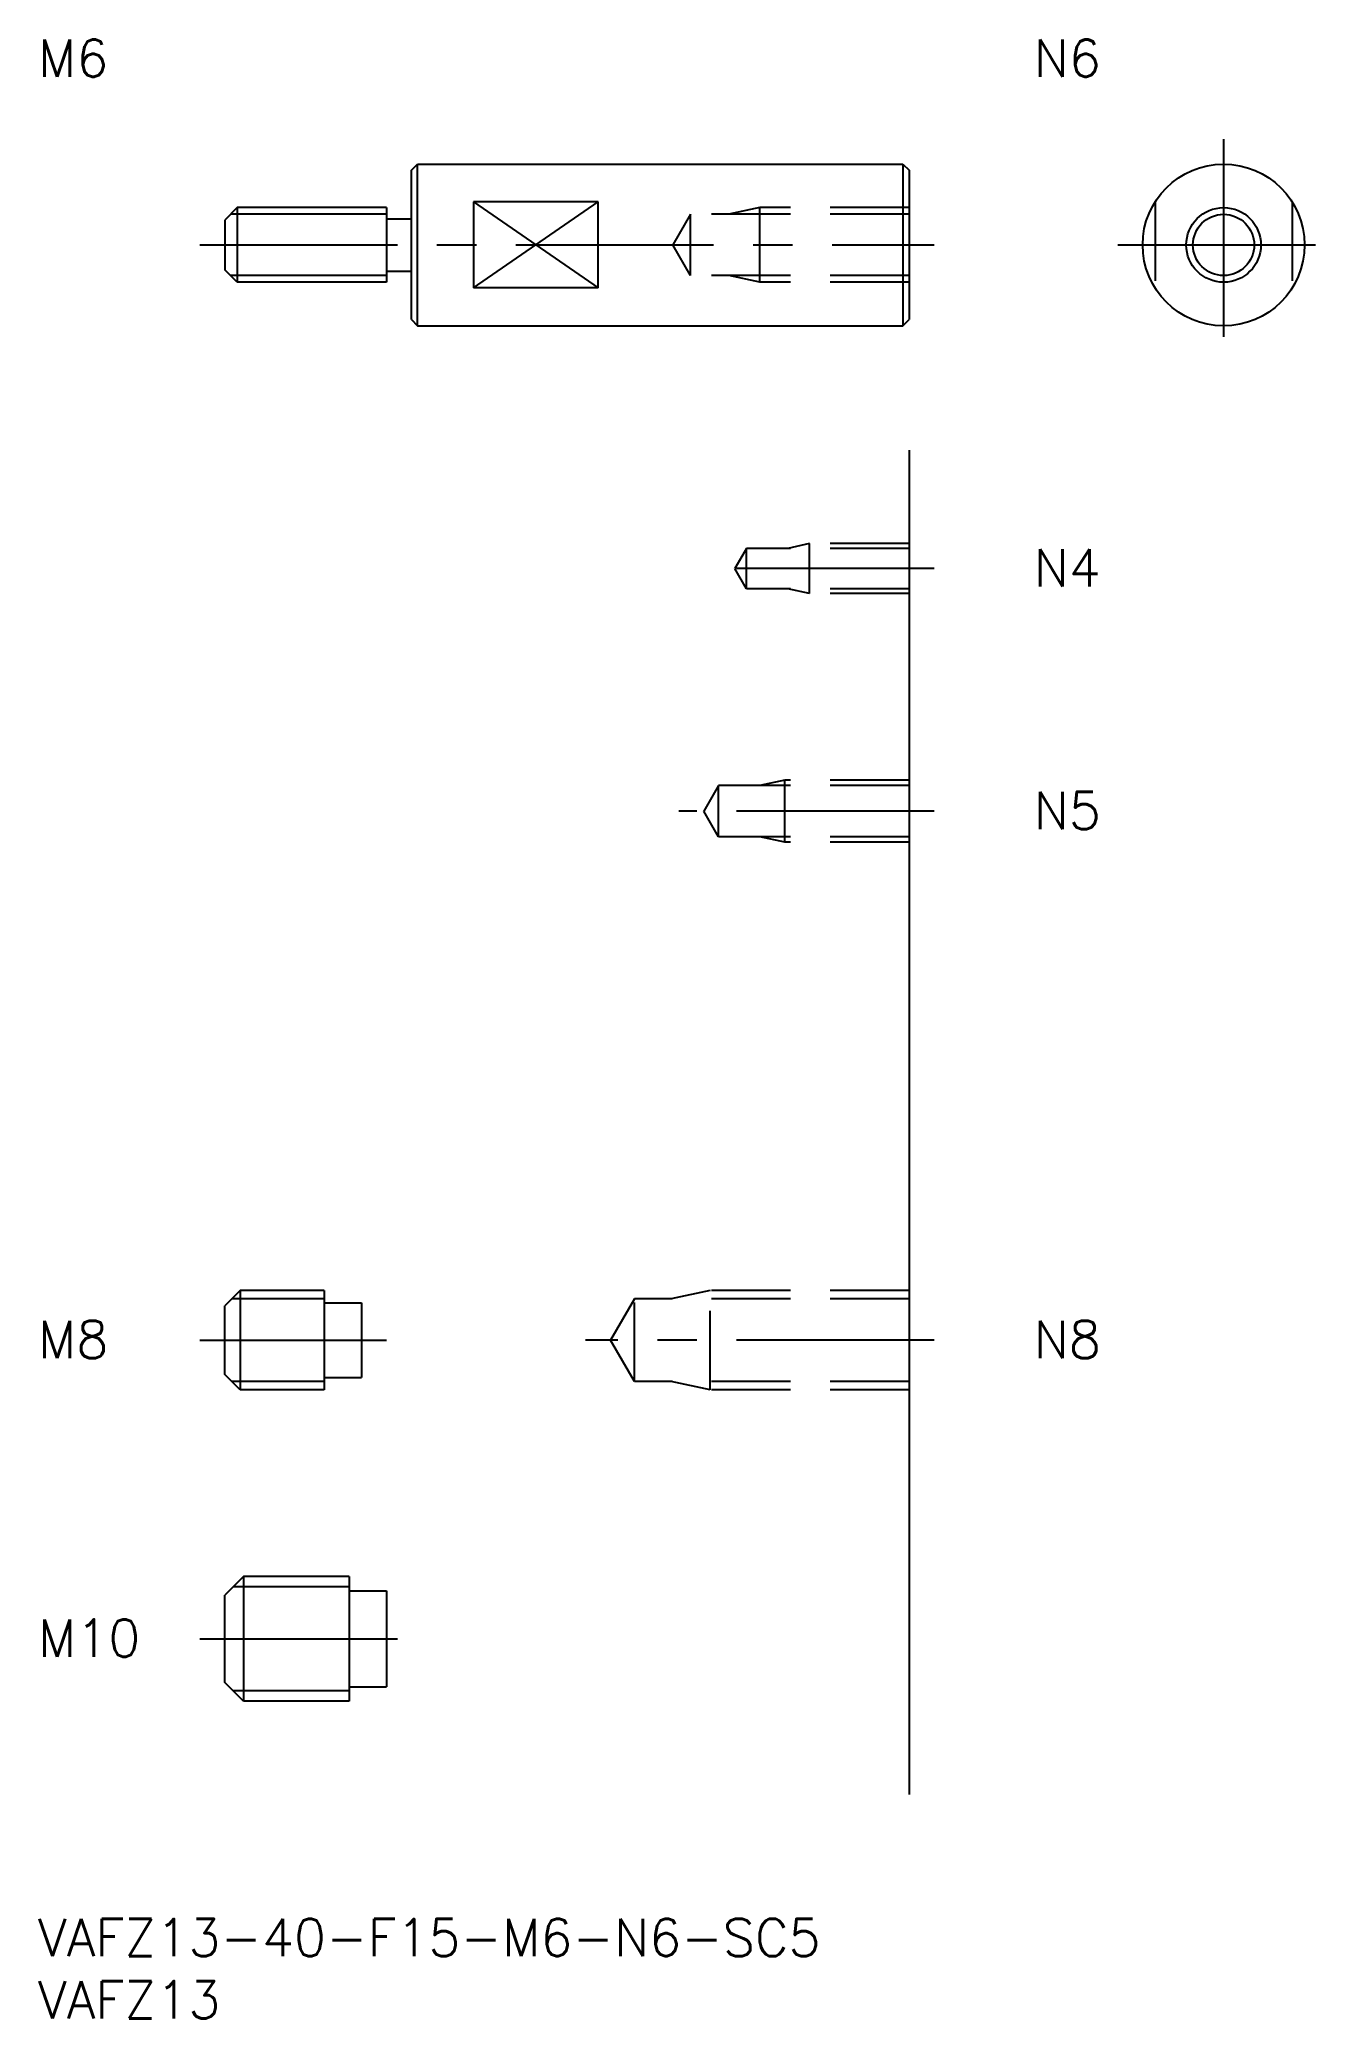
# Model space of a CAD drawing. Extents: x 0 to 104, y -8 to 151.
import ezdxf

# ---------------------------------------------------------------- set-up
doc = ezdxf.new("R2010")
doc.units = 0
doc.header["$LTSCALE"] = 0.5
doc.linetypes.add('CENTER', pattern=[50.8, 31.75, -6.35, 6.35, -6.35])
doc.linetypes.add('DASHED', pattern=[19.05, 12.7, -6.35])
for name, color, linetype in [('MSM_CENTER', 1, 'CENTER'), ('MSM_CONTINUOUS', 7, 'CONTINUOUS'), ('MSM_DASHED', 4, 'DASHED'), ('MSM_NARROW', 5, 'CONTINUOUS'), ('MSM_PART_NUMBER', 7, 'CONTINUOUS')]:
    doc.layers.add(name, color=color, linetype=linetype)
doc.styles.get("Standard").update_dxf_attribs({"font": 'txt.shx', "height": 1, "bigfont": 'bigfont.shx'})

# ---------------------------------------------------------------- blocks, each defined once
blk = doc.blocks.new('*U8')
at = {"layer": 'MSM_PART_NUMBER'}
blk.add_text('VAFZ13-40-F15-M6-N6-SC5', height=3, dxfattribs=at).set_placement((0, -3))
blk = doc.blocks.new('*U9')
at = {"layer": 'MSM_PART_NUMBER'}
blk.add_text('VAFZ13', height=3, dxfattribs=at).set_placement((0, -8))
blk = doc.blocks.new('*U10')
at = {"layer": 'MSM_PART_NUMBER'}
blk.add_text('N8', height=3, dxfattribs=at).set_placement((80, 45.06))
blk = doc.blocks.new('*U11')
at = {"layer": 'MSM_PART_NUMBER'}
blk.add_text('N5', height=3, dxfattribs=at).set_placement((80, 87.56))
blk = doc.blocks.new('*U12')
at = {"layer": 'MSM_PART_NUMBER'}
blk.add_text('N4', height=3, dxfattribs=at).set_placement((80, 107.06))
blk = doc.blocks.new('*U13')
at = {"layer": 'MSM_PART_NUMBER'}
blk.add_text('M10', height=3, dxfattribs=at).set_placement((0, 21.06))
blk = doc.blocks.new('*U14')
at = {"layer": 'MSM_PART_NUMBER'}
blk.add_text('M8', height=3, dxfattribs=at).set_placement((0, 45.06))
blk = doc.blocks.new('*U15')
at = {"layer": 'MSM_PART_NUMBER'}
blk.add_text('M6', height=3, dxfattribs=at).set_placement((0, 148))
blk = doc.blocks.new('*U16')
at = {"layer": 'MSM_PART_NUMBER'}
blk.add_text('N6', height=3, dxfattribs=at).set_placement((80, 148))

msp = doc.modelspace()

# ---------------------------------------------------------------- linework, layer by layer
at = {"layer": 'MSM_CENTER'}
for p, q in [((95.26, 143), (95.26, 126)), ((13, 134.5), (72, 134.5)), ((86.76, 134.5), (103.76, 134.5)), ((72, 108.5), (54, 108.5)), ((72, 89), (51.5, 89)), ((13, 46.5), (28, 46.5)), ((72, 46.5), (44, 46.5)), ((13, 22.5), (30, 22.5))]:
    msp.add_line(p, q, dxfattribs=at)
at = {"layer": 'MSM_CONTINUOUS'}
for p, q in [((30, 140.5), (30.5, 141)), ((30, 128.5), (30, 140.5)), ((30.5, 141), (69.5, 141)), ((30.5, 128), (30.5, 141)), ((69.5, 141), (69.5, 128)), ((69.5, 141), (70, 140.5)), ((70, 140.5), (70, 128.5)), ((16, 137.5), (15, 136.5)), ((28, 137.5), (16, 137.5)), ((16, 137.5), (16, 131.5)), ((28, 137.5), (28, 131.5)), ((45, 137.96), (35, 137.96)), ((35, 137.96), (35, 131.04)), ((45, 131.04), (45, 137.96)), ((15, 136.5), (15, 132.5)), ((28, 136.6), (30, 136.6)), ((16, 131.5), (15, 132.5)), ((28, 132.4), (30, 132.4)), ((28, 131.5), (16, 131.5)), ((45, 131.04), (35, 131.04)), ((30, 128.5), (30.5, 128)), ((30.5, 128), (69.5, 128)), ((69.5, 128), (70, 128.5)), ((70, 118), (70, 10)), ((16.25, 50.5), (15, 49.25)), ((23, 50.5), (16.25, 50.5)), ((16.25, 50.5), (16.25, 42.5)), ((23, 50.5), (23, 42.5)), ((23, 49.5), (26, 49.5)), ((26, 49.5), (26, 43.5)), ((15, 43.75), (15, 49.25)), ((16.25, 42.5), (15, 43.75)), ((23, 43.5), (26, 43.5)), ((23, 42.5), (16.25, 42.5)), ((16.5, 27.5), (15, 26)), ((25, 27.5), (16.5, 27.5)), ((16.5, 27.5), (16.5, 17.5)), ((25, 27.5), (25, 17.5)), ((15, 19), (15, 26)), ((25, 26.35), (28, 26.35)), ((28, 26.35), (28, 18.65)), ((16.5, 17.5), (15, 19)), ((25, 17.5), (16.5, 17.5)), ((25, 18.65), (28, 18.65))]:
    msp.add_line(p, q, dxfattribs=at)
for radius in [6.5, 2.46]:
    msp.add_circle((95.26, 134.5), radius, dxfattribs=at)
at = {"layer": 'MSM_DASHED'}
for p, q in [((52.42, 136.96), (51, 134.5)), ((70, 136.96), (52.42, 136.96)), ((52.42, 132.04), (52.42, 136.96)), ((58, 137.5), (55.5, 136.96)), ((70, 137.5), (58, 137.5)), ((58, 131.5), (58, 137.5)), ((89.76, 137.96), (89.76, 131.04)), ((100.76, 137.96), (100.76, 131.04)), ((52.42, 132.04), (51, 134.5)), ((70, 132.04), (52.42, 132.04)), ((58, 131.5), (55.5, 132.04)), ((70, 131.5), (58, 131.5)), ((56.94, 110.12), (56, 108.5)), ((70, 110.12), (56.94, 110.12)), ((56.94, 106.88), (56.94, 110.12)), ((62, 110.5), (60.25, 110.12)), ((70, 110.5), (62, 110.5)), ((62, 106.5), (62, 110.5)), ((56.94, 106.88), (56, 108.5)), ((70, 106.88), (56.94, 106.88)), ((62, 106.5), (60.25, 106.88)), ((70, 106.5), (62, 106.5)), ((54.69, 91.07), (53.5, 89)), ((70, 91.07), (54.69, 91.07)), ((54.69, 86.93), (54.69, 91.07)), ((60, 91.5), (58, 91.07)), ((70, 91.5), (60, 91.5)), ((60, 86.5), (60, 91.5)), ((54.69, 86.93), (53.5, 89)), ((70, 86.93), (54.69, 86.93)), ((60, 86.5), (58, 86.93)), ((70, 86.5), (60, 86.5)), ((47.92, 49.82), (46, 46.5)), ((47.92, 43.18), (47.92, 49.82)), ((70, 49.82), (47.92, 49.82)), ((54, 50.5), (50.87, 49.82)), ((54, 42.5), (54, 50.5)), ((70, 50.5), (54, 50.5)), ((47.92, 43.18), (46, 46.5)), ((70, 43.18), (47.92, 43.18)), ((54, 42.5), (50.87, 43.18)), ((70, 42.5), (54, 42.5))]:
    msp.add_line(p, q, dxfattribs=at)
at = {"layer": 'MSM_NARROW'}
for p, q in [((28, 136.96), (15.46, 136.96)), ((35, 131.04), (45, 137.96)), ((35, 137.96), (45, 131.04)), ((28, 132.04), (15.46, 132.04)), ((23, 49.82), (15.57, 49.82)), ((23, 43.18), (15.57, 43.18)), ((25, 26.69), (15.69, 26.69)), ((25, 18.31), (15.69, 18.31))]:
    msp.add_line(p, q, dxfattribs=at)
msp.add_circle((95.26, 134.5), 3, dxfattribs=at)

# ---------------------------------------------------------------- block references
at = {"layer": 'MSM_CONTINUOUS'}
for name in ['*U15', '*U16', '*U12', '*U11', '*U14', '*U10', '*U13', '*U8', '*U9']:
    msp.add_blockref(name, (0, 0), dxfattribs=at)

doc.saveas('drawing.dxf')
